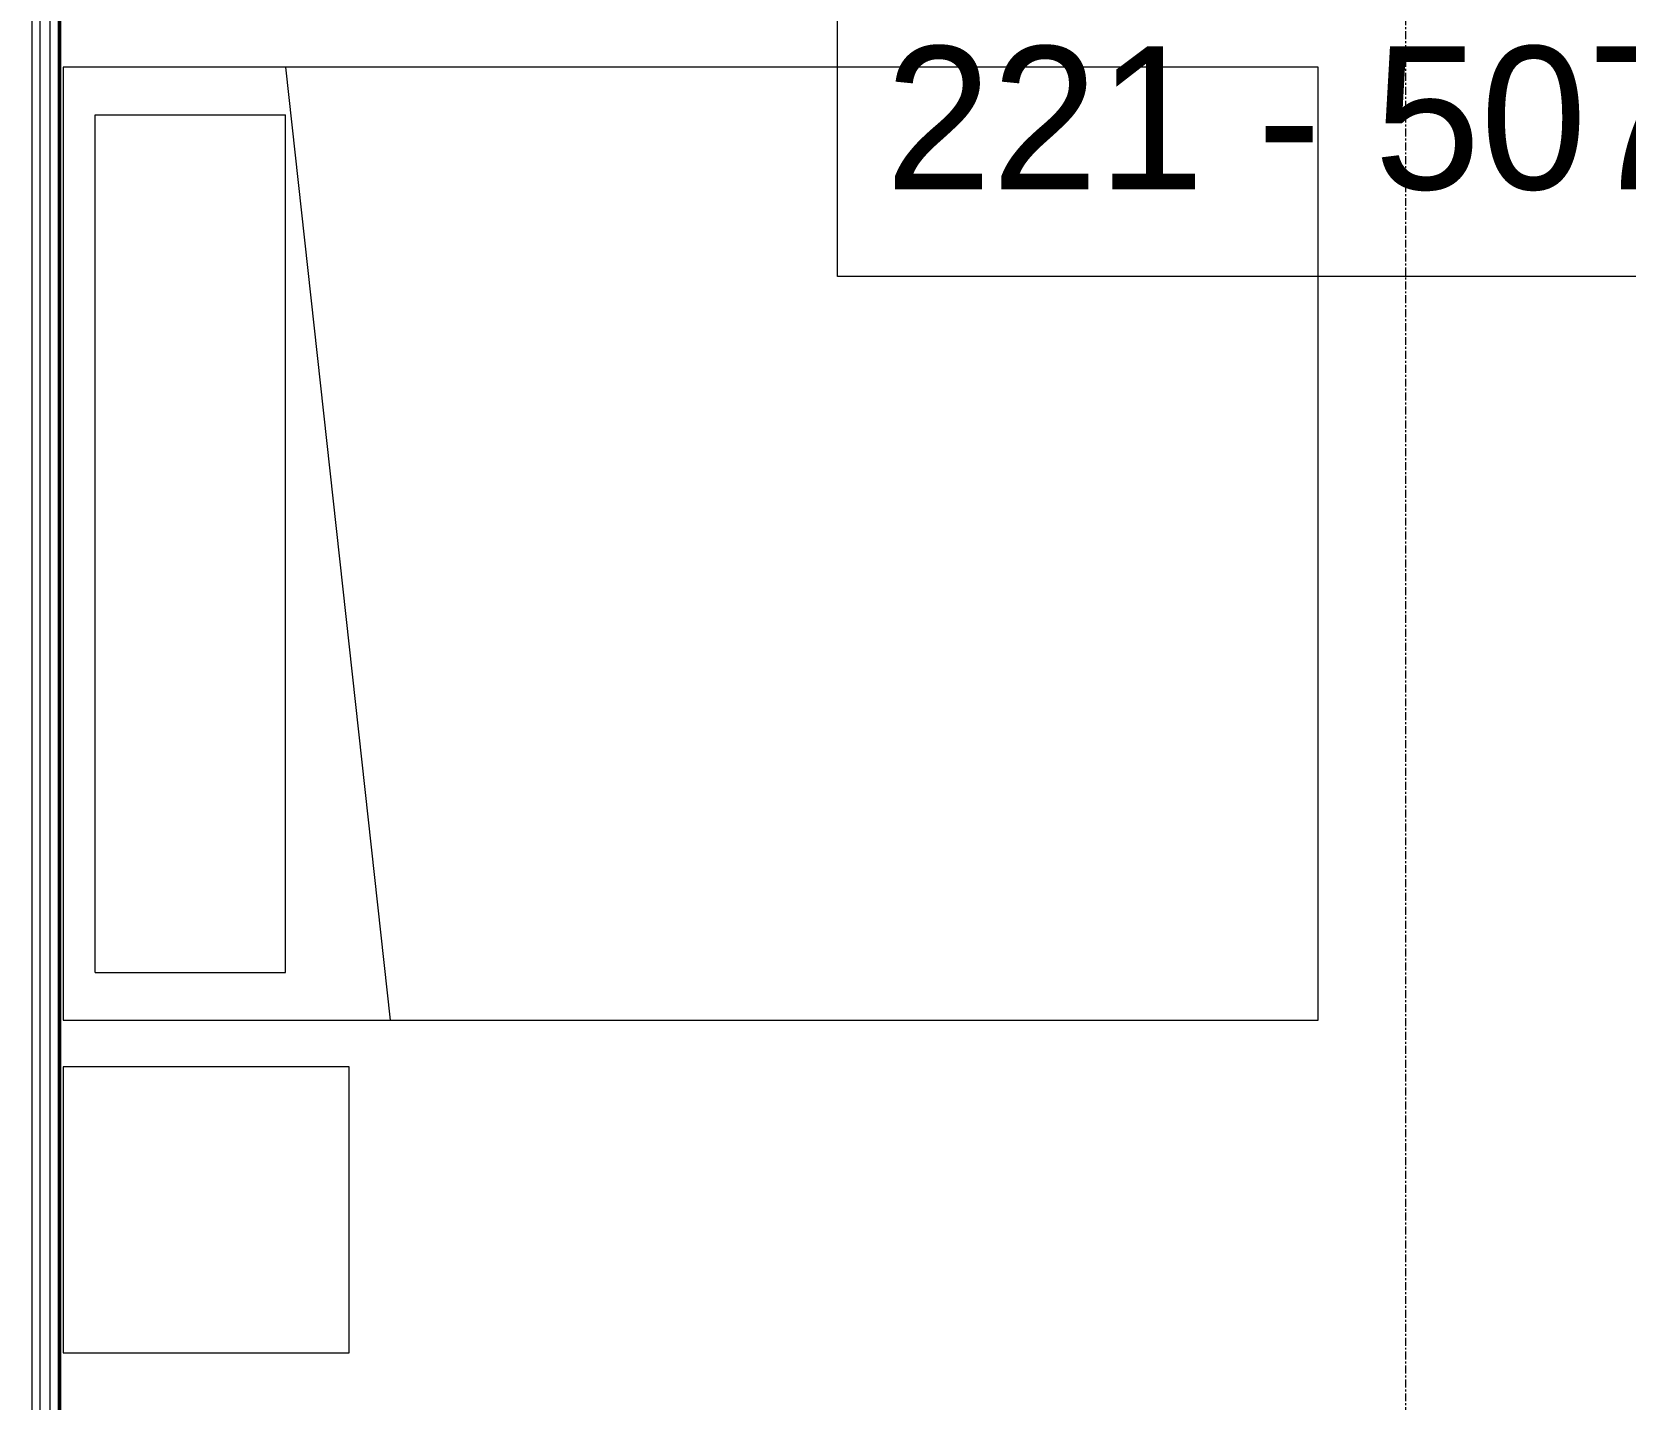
# Model space of a CAD drawing. Header units: inches. Extents: x -4217 to -1814, y 9706 to 12425.
# Drawn here: x -2913.8 to -2813.5, y 10538.9 to 10625 of the extents above; entities that cross this region are included whole.
import ezdxf

# ---------------------------------------------------------------- set-up
doc = ezdxf.new("R2010")
doc.units = ezdxf.units.IN
doc.header["$MEASUREMENT"] = 0
doc.linetypes.add('Grid Line 1_2_', pattern=[0.875, 0.5, -0.125, 0.125, -0.125])
for name, color, linetype, lineweight in [('A-AREA-IDEN', 2, 'Continuous', 9), ('A-WALL', 113, 'Continuous', 13), ('I-FURN-1', 7, 'Continuous', 9), ('I-WALL-3', 2, 'Continuous', 50), ('S-GRID-1', 1, 'Grid Line 1_2_', 9)]:
    doc.layers.add(name, color=color, linetype=linetype, lineweight=lineweight)
doc.styles.add('Century Gothic', font='ufonts.com_century-gothic.ttf', dxfattribs={"height": 9})

msp = doc.modelspace()

# ---------------------------------------------------------------- linework, layer by layer
at = {"layer": 'A-AREA-IDEN', "flags": 128}
msp.add_lwpolyline([(-2863.10116, 10631.10346), (-2787.59564, 10631.10346), (-2787.59564, 10609.6074), (-2863.10116, 10609.6074)], close=True, dxfattribs=at)
at = {"layer": 'A-WALL'}
for p, q in [((-2913.82374, 10843.1394), (-2913.82374, 10457.5394)), ((-2913.32374, 10652.22861), (-2913.32374, 10457.5394)), ((-2912.69874, 10652.22861), (-2912.69874, 10457.5394))]:
    msp.add_line(p, q, dxfattribs=at)
at = {"layer": 'I-FURN-1'}
for p, q in [((-2911.84899, 10622.79111), (-2911.84899, 10562.79111)), ((-2832.84899, 10622.79111), (-2911.84899, 10622.79111)), ((-2897.84899, 10622.79111), (-2891.26937, 10562.79111)), ((-2832.84899, 10562.79111), (-2832.84899, 10622.79111)), ((-2909.84899, 10619.79111), (-2897.84899, 10619.79111)), ((-2909.84899, 10565.79111), (-2909.84899, 10619.79111)), ((-2897.84899, 10565.79111), (-2897.84899, 10619.79111)), ((-2909.84899, 10565.79111), (-2897.84899, 10565.79111)), ((-2911.84899, 10562.79111), (-2832.84899, 10562.79111)), ((-2911.84899, 10559.85927), (-2911.84899, 10541.85927)), ((-2893.84899, 10559.85927), (-2911.84899, 10559.85927)), ((-2893.84899, 10541.85927), (-2893.84899, 10559.85927)), ((-2911.84899, 10541.85927), (-2893.84899, 10541.85927))]:
    msp.add_line(p, q, dxfattribs=at)
at = {"layer": 'I-WALL-3'}
msp.add_line((-2912.07374, 10458.1644), (-2912.07374, 10652.22861), dxfattribs=at)
at = {"layer": 'S-GRID-1'}
msp.add_line((-2827.32374, 9836.17969), (-2827.32374, 12376.79045), dxfattribs=at)

# ---------------------------------------------------------------- texts
at = {"layer": 'A-AREA-IDEN', "insert": (-2860.10116, 10624.10346), "char_height": 9, "width": 83.931, "attachment_point": 1, "style": 'Century Gothic'}
msp.add_mtext('221 - 507 SF', dxfattribs=at)

doc.saveas('drawing.dxf')
